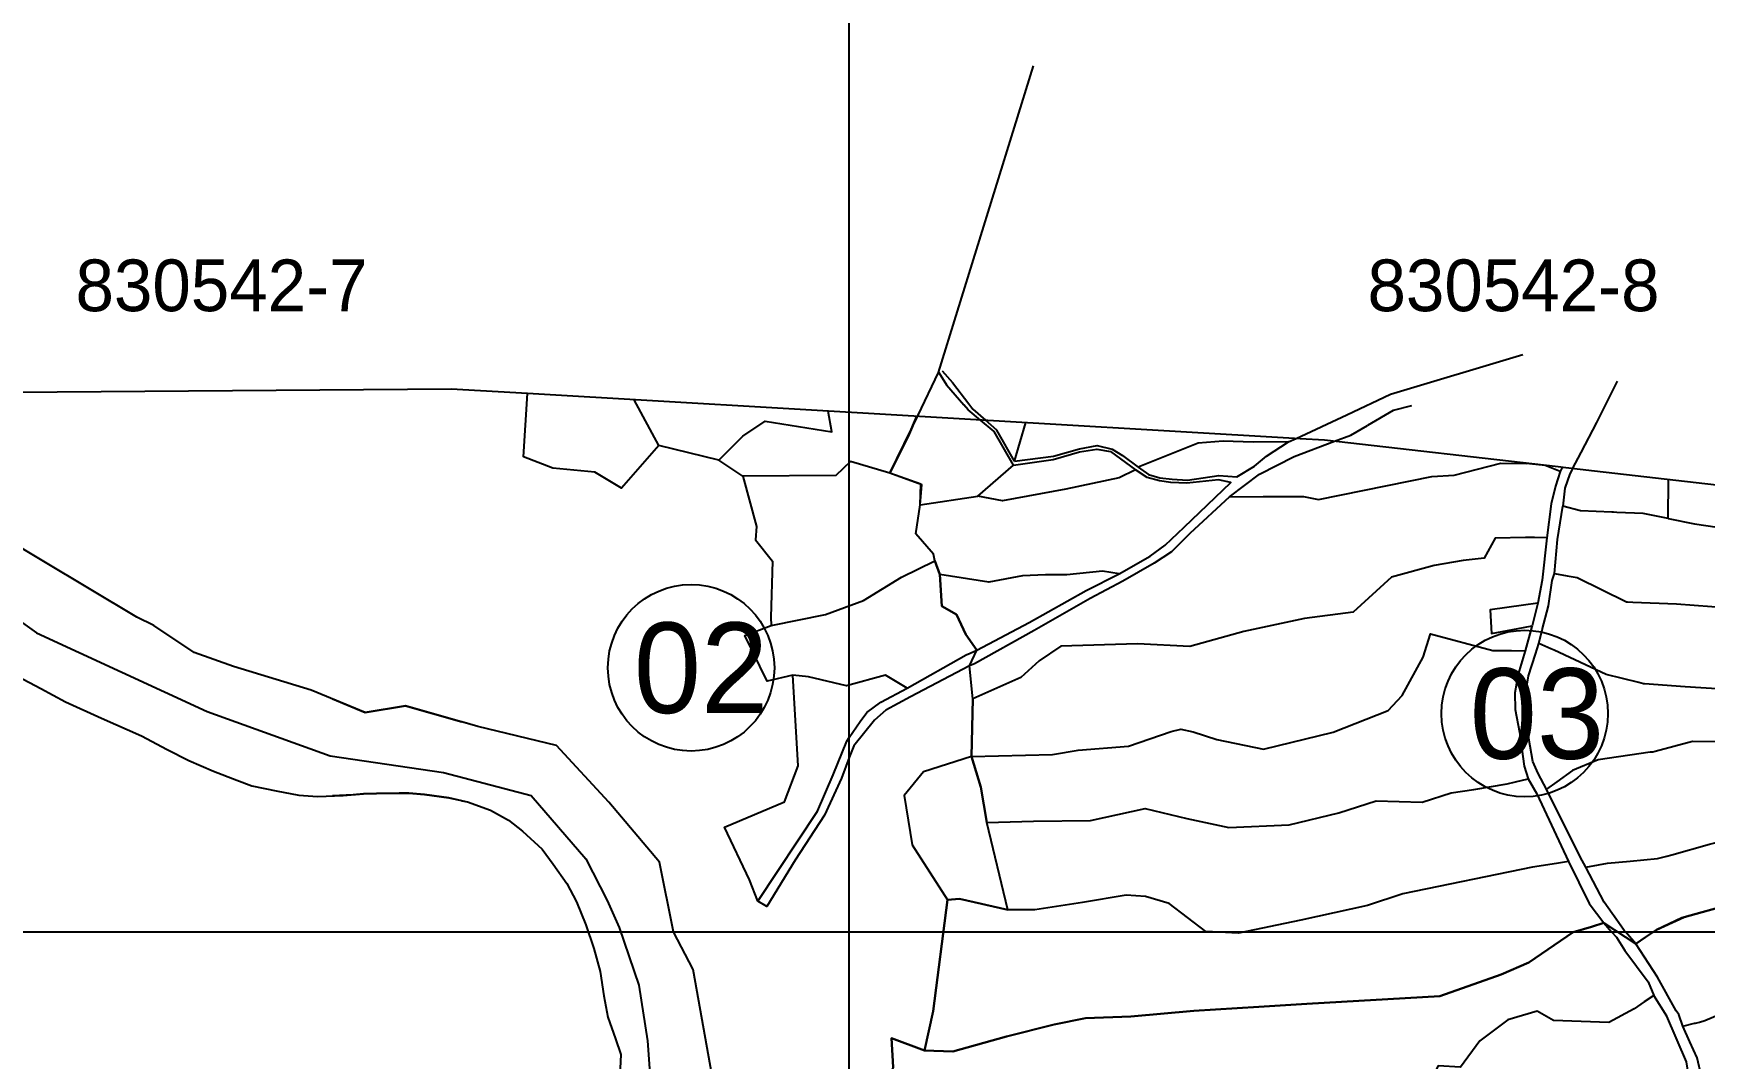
# Model space of a CAD drawing. Extents: x 541143 to 549705, y 1816513 to 1828950.
# Drawn here: x 542369 to 543662, y 1826902 to 1827695 of the extents above; entities that cross this region are included whole.
import ezdxf

# ---------------------------------------------------------------- set-up
doc = ezdxf.new("R2010")
doc.units = 0
for name, color, linetype in [('Level 23', 7, 'Continuous'), ('Level 30', 7, 'Continuous'), ('Level 32', 7, 'Continuous'), ('Level 34', 7, 'Continuous'), ('Level 40', 7, 'Continuous'), ('Level 46', 7, 'Continuous'), ('Level 54', 7, 'Continuous'), ('Level 55', 7, 'Continuous')]:
    doc.layers.add(name, color=color, linetype=linetype)

msp = doc.modelspace()

# ---------------------------------------------------------------- linework, layer by layer
at = {"layer": 'Level 23'}
for p, q in [((543578.6, 1827394), (543594.5, 1827425.9)), ((543092.6, 1827408.3), (543095.7, 1827404.2)), ((543095.7, 1827404.2), (543105.5, 1827395.6)), ((543388.3, 1827384.2), (543401.1, 1827391.7)), ((543566.4, 1827370.8), (543578.6, 1827394)), ((543340, 1827378.9), (543345.8, 1827381.6)), ((543375.5, 1827379.4), (543388.3, 1827384.2)), ((543559.8, 1827358.2), (543566.4, 1827370.8)), ((543551.7, 1827359.1), (543550.2, 1827356.1)), ((543532.9, 1827254.3), (543528.6, 1827236.7)), ((543584, 1827006.8), (543590, 1827000)), ((543584, 1827006.8), (543590, 1827000)), ((543608.7, 1826990.7), (543600.8, 1827000)), ((543608.7, 1826990.7), (543600.8, 1827000))]:
    msp.add_line(p, q, dxfattribs=at)
for points in [[(543345.8, 1827381.6), (543385.2, 1827399.9), (543418.8, 1827415.9), (543521.3, 1827446.4)], [(543069.2, 1827432.7), (543075.3, 1827423), (543088.6, 1827407.6)], [(543071.8, 1827433.8), (543080, 1827424.8), (543092.6, 1827408.3)], [(543101.5, 1827395.8), (543091.9, 1827403.7), (543088.6, 1827407.6)], [(543435.1, 1827406.9), (543421.1, 1827403.3), (543401.1, 1827391.7)], [(543127, 1827361), (543112.2, 1827387), (543101.5, 1827395.8)], [(543127.9, 1827364.1), (543114.2, 1827388), (543105.5, 1827395.6)], [(543127.9, 1827364.1), (543158, 1827367.9), (543178.1, 1827373.6), (543191.9, 1827376.1), (543203.4, 1827373.4), (543211.4, 1827368.4), (543223.6, 1827359.4)], [(543223.6, 1827359.4), (543231.7, 1827353.8), (543240.4, 1827351.1), (543249.9, 1827350.2), (543261.8, 1827349.3), (543286.1, 1827353), (543300, 1827351.9), (543313.7, 1827360.1), (543323, 1827367.8), (543340, 1827378.9)], [(543294.4, 1827336.3), (543317.4, 1827353.9), (543344.3, 1827367.7), (543375.5, 1827379.4)], [(543127, 1827361), (543157.7, 1827365.2), (543178.2, 1827371.1), (543191.6, 1827373.4), (543202.1, 1827371.4), (543221.6, 1827357.2)], [(543208.9, 1827276.9), (543232.9, 1827290.4), (543244.6, 1827299.1), (543259.3, 1827313), (543295.4, 1827347.4), (543285.8, 1827349.6), (543261.3, 1827346.9), (543249, 1827347.4), (543240, 1827348.7), (543230.6, 1827351.4), (543221.6, 1827357.2)], [(543550.2, 1827356.1), (543546.6, 1827344.6), (543543.2, 1827331.1), (543539.9, 1827304.8)], [(543294.4, 1827336.3), (543263.7, 1827308), (543249.4, 1827294), (543235.9, 1827285), (543211.7, 1827271.2), (543186.5, 1827257.8), (543143, 1827233), (543096.9, 1827207.3), (543093.1, 1827205.8)], [(543545.8, 1827277.1), (543548.3, 1827303.4), (543552.2, 1827329.1)], [(543539.9, 1827304.8), (543536.2, 1827272), (543532.9, 1827254.3)], [(543098.8, 1827217.8), (543139.2, 1827239.2), (543183.4, 1827263.9), (543208.9, 1827276.9)], [(543533.6, 1827222.9), (543536.2, 1827233.6), (543541.2, 1827252.2), (543544.1, 1827271.6), (543545.8, 1827277.1)], [(543528.6, 1827236.7), (543528.4, 1827236), (543523.1, 1827217.4)], [(543539.7, 1827110.4), (543533.1, 1827122.4), (543529.2, 1827131.7), (543526, 1827149.4), (543523.9, 1827172.6), (543523.5, 1827183.8), (543525.6, 1827198), (543531.1, 1827214.7), (543533.6, 1827222.9)], [(543044.7, 1827188.5), (543090.6, 1827214.1), (543093.5, 1827215.4), (543098.8, 1827217.8)], [(543044.7, 1827188.5), (543090.6, 1827214.1), (543093.5, 1827215.4), (543098.8, 1827217.8)], [(543523.1, 1827217.4), (543517.6, 1827199.3), (543515.1, 1827184.9), (543515.4, 1827171.9), (543518.7, 1827154.3), (543522.3, 1827128.2), (543525.5, 1827118.4)], [(543093.1, 1827205.8), (543047.4, 1827181.6), (543028.4, 1827171.5), (543019.5, 1827163.6), (543003.6, 1827143.9), (543000, 1827134.7)], [(543093.1, 1827205.8), (543047.4, 1827181.6), (543028.4, 1827171.5), (543019.5, 1827163.6), (543003.6, 1827143.9), (543000, 1827134.7)], [(543000, 1827150.3), (543008.5, 1827162.7), (543013.7, 1827169.6), (543024.3, 1827177.7), (543044.7, 1827188.5)], [(543000, 1827150.3), (543008.5, 1827162.7), (543013.7, 1827169.6), (543024.3, 1827177.7), (543044.7, 1827188.5)], [(542929.3, 1827023.7), (542975.4, 1827093.4), (542987.6, 1827121.4), (542998.1, 1827147.5), (543000, 1827150.3)], [(543000, 1827134.7), (542993.9, 1827118.8), (542980.9, 1827090.2), (542958, 1827055.4), (542936.2, 1827019.6), (542929.3, 1827023.7)], [(543525.5, 1827118.4), (543532.1, 1827106.7), (543556.6, 1827054.3)], [(543570, 1827049.9), (543565.6, 1827058), (543539.7, 1827110.4)], [(543556.6, 1827054.3), (543572.8, 1827021.9), (543584, 1827006.8)], [(543600.8, 1827000), (543599.8, 1827001.1), (543584.4, 1827022.9), (543570, 1827049.9)], [(543600.8, 1827000), (543599.8, 1827001.1), (543592.1, 1827012)], [(543590, 1827000), (543593.8, 1826995.8), (543600.3, 1826985.6)], [(543590, 1827000), (543593.8, 1826995.8), (543600.3, 1826985.6), (543618.3, 1826961.4), (543622.8, 1826950.8)], [(543645.3, 1826927), (543642, 1826935.9), (543640.1, 1826938.8), (543625.6, 1826965), (543608.7, 1826990.7)], [(543644.7, 1826826.5), (543649.8, 1826856.9), (543651.1, 1826880), (543648, 1826899.3), (543632.8, 1826934.8), (543622.8, 1826950.8)], [(543659.6, 1826888.1), (543656.2, 1826902.5), (543650.6, 1826914.9), (543645.3, 1826927)]]:
    msp.add_lwpolyline(points, dxfattribs=at)
at = {"layer": 'Level 30'}
for p, q in [((542852.5, 1827376), (542833.6, 1827411.5)), ((543127.9, 1827364.1), (543136.7, 1827393.8)), ((542899, 1827364.7), (542852.5, 1827376)), ((542917.7, 1827352.5), (542899, 1827364.7)), ((543538.5, 1827360.7), (543523.8, 1827362.3)), ((543099.6, 1827336.9), (543127, 1827361)), ((543541.1, 1827359.6), (543538.5, 1827360.7)), ((543550.2, 1827356.1), (543541.1, 1827359.6)), ((543633.8, 1827319.6), (543634.1, 1827349.7)), ((543054.8, 1827330.3), (543099.6, 1827336.9)), ((543633.8, 1827319.6), (543654.3, 1827315.5)), ((543654.3, 1827315.5), (543770, 1827298.9)), ((543539.9, 1827304.8), (543530.3, 1827304.9)), ((543545.8, 1827277.1), (543555.7, 1827275.3)), ((543532.9, 1827254.3), (543521.9, 1827252.7)), ((543602.3, 1827255.2), (543606.4, 1827255)), ((543517.7, 1827234.6), (543528.6, 1827236.7)), ((543543, 1827218.8), (543533.6, 1827222.9)), ((543512.5, 1827217.5), (543523.1, 1827217.4)), ((543095.6, 1827180.2), (543093.1, 1827205.8)), ((543095.6, 1827180.2), (543094.6, 1827135.6)), ((543515.7, 1827116), (543525.5, 1827118.4)), ((543547.6, 1827116), (543539.7, 1827110.4)), ((543122.8, 1827017), (543106.4, 1827084.4)), ((543556.6, 1827054.3), (543547.3, 1827052.8)), ((543632.7, 1827058.5), (543636.6, 1827059.6)), ((543570, 1827049.9), (543580, 1827051.8)), ((543574.6, 1827003.9), (543584, 1827006.8)), ((543584, 1827006.8), (543574.6, 1827003.9)), ((543616.3, 1826995.8), (543608.7, 1826990.7)), ((543608.7, 1826990.7), (543616.3, 1826995.8)), ((543622.8, 1826950.8), (543615.2, 1826945.7)), ((543645.3, 1826927), (543654.3, 1826929.3)), ((543654.3, 1826929.3), (543655, 1826929.4)), ((543655, 1826929.4), (543658.2, 1826930.2))]:
    msp.add_line(p, q, dxfattribs=at)
for points in [[(542852.5, 1827376), (542823.8, 1827343.2), (542803.1, 1827355.4), (542770.5, 1827358.7), (542747.9, 1827367.3), (542750.9, 1827416.3)], [(542899, 1827364.7), (542917.6, 1827383.4), (542935, 1827394.9), (542986.5, 1827386.6), (542983.6, 1827402.7)], [(543031.3, 1827354.7), (543045.6, 1827383.2), (543052.2, 1827398.7)], [(543052.2, 1827398.7), (543045.6, 1827383.2), (543031.3, 1827354.7)], [(543340, 1827378.9), (543312.5, 1827378.7), (543289.3, 1827379.4), (543270.1, 1827377.9), (543223.6, 1827359.4)], [(543031.3, 1827354.7), (543001, 1827363.8), (542989.5, 1827352.8), (542917.7, 1827352.5)], [(543294.4, 1827336.3), (543320.3, 1827336.6), (543351.7, 1827336.6), (543363.3, 1827334.4), (543450.9, 1827352.1), (543468.2, 1827353.2), (543504.2, 1827362.5), (543523.8, 1827362.3)], [(542917.7, 1827352.5), (542928.3, 1827313.5), (542927.4, 1827303.2), (542940.7, 1827286.6), (542939.3, 1827243.4), (542939.6, 1827236.9)], [(543054.8, 1827330.3), (543055.4, 1827346.1), (543031.3, 1827354.7)], [(543054.8, 1827330.3), (543055.4, 1827346.1), (543031.3, 1827354.7)], [(543221.6, 1827357.2), (543208.9, 1827351.1), (543167.7, 1827342.3), (543118.6, 1827333.3), (543099.6, 1827336.9)], [(543559.8, 1827358.2), (543557.8, 1827354.3), (543553.9, 1827343), (543552.2, 1827329.1)], [(543066.3, 1827286.9), (543065.1, 1827292), (543051.5, 1827307.8), (543054.8, 1827330.3)], [(543070.2, 1827276.4), (543066.3, 1827286.9), (543065.1, 1827292), (543051.5, 1827307.8), (543054.8, 1827330.3)], [(543590.1, 1827324.5), (543566.1, 1827325.7), (543552.2, 1827329.1)], [(543594.2, 1827324.3), (543591.5, 1827324.5), (543590.1, 1827324.5)], [(543633.8, 1827319.6), (543614.4, 1827323.4), (543594.2, 1827324.3)], [(543530.3, 1827304.9), (543523.5, 1827305), (543499.8, 1827304.5), (543491.3, 1827288.9), (543475.1, 1827287.2), (543452.8, 1827283.3), (543419.8, 1827274.4), (543390.1, 1827247.3), (543352.3, 1827242.4), (543305.5, 1827232.2), (543263.6, 1827220.6), (543223.2, 1827222.8), (543163.7, 1827220.9), (543147.1, 1827209.6), (543132.7, 1827196.6), (543095.6, 1827180.2)], [(542939.6, 1827236.9), (542981.5, 1827245.3), (543011.1, 1827256.3), (543040.4, 1827274.4), (543066.3, 1827286.9)], [(543066.3, 1827286.9), (543070.2, 1827276.4), (543071.6, 1827251.8), (543083, 1827245.3), (543090.2, 1827229.9), (543098.8, 1827217.8)], [(543208.9, 1827276.9), (543196.1, 1827278.8), (543168.4, 1827276.2), (543151.9, 1827276.1), (543134.1, 1827275.3), (543108.1, 1827270.4), (543070.2, 1827276.4)], [(543070.2, 1827276.4), (543071.6, 1827251.8), (543083, 1827245.3), (543090.2, 1827229.9), (543098.8, 1827217.8)], [(543555.7, 1827275.3), (543563.3, 1827273.9), (543601.6, 1827255.2), (543602.3, 1827255.2)], [(543521.9, 1827252.7), (543496, 1827248.9), (543497.2, 1827230.7), (543517.7, 1827234.6)], [(543606.4, 1827255), (543640.2, 1827253.7), (543708.6, 1827248.6), (543737, 1827238.3), (543774.2, 1827229.2), (543829.5, 1827228.5), (543890.9, 1827248.8), (543962.8, 1827238.8), (544014.4, 1827229.9), (544164.7, 1827224.3), (544174.4, 1827223.4), (544203.7, 1827220.1), (544253.3, 1827216.2), (544314, 1827202)], [(542956.3, 1827198.6), (542936.5, 1827193.8), (542919.1, 1827229.2), (542939.6, 1827236.9)], [(543094.6, 1827135.6), (543157.2, 1827137.1), (543177.2, 1827140.5), (543216, 1827143.5), (543249.2, 1827155), (543256.6, 1827156.7), (543266.2, 1827154.7), (543284.6, 1827148.7), (543320.6, 1827141.2), (543374.5, 1827154.5), (543417.2, 1827171.1), (543427.9, 1827182.7), (543444.1, 1827212.4), (543450, 1827230.5), (543498, 1827217.6), (543512.5, 1827217.5)], [(543611.2, 1827192.7), (543585.9, 1827198.9), (543545.5, 1827217.7), (543543, 1827218.8)], [(542929.3, 1827023.7), (542922.8, 1827040.1), (542903.5, 1827081), (542949.9, 1827100.4), (542960.4, 1827128.4), (542956.3, 1827198.6)], [(543044.7, 1827188.5), (543028.1, 1827198.6), (542997.9, 1827190.3), (542968.4, 1827197.2), (542956.3, 1827198.6)], [(543615.4, 1827191.8), (543614.7, 1827191.9), (543611.2, 1827192.7)], [(544319.8, 1827120.7), (544217.2, 1827152.4), (544165.4, 1827156.5), (544117.3, 1827160.4), (544079.8, 1827161.8), (544052.1, 1827157.4), (543970.2, 1827171), (543913.4, 1827173.9), (543816, 1827177.6), (543745.7, 1827180.8), (543707.9, 1827185.6), (543646.9, 1827189.4), (543615.4, 1827191.8)], [(544323.5, 1827078.2), (544288.6, 1827081.7), (544270.7, 1827075.9), (544251.6, 1827073.9), (544168, 1827095.4), (544111.1, 1827107.1), (544041.6, 1827115.5), (544006.1, 1827117.2), (543966, 1827118.1), (543915.6, 1827127.2), (543852.5, 1827129.7), (543802.8, 1827134.9), (543750.9, 1827135), (543701.9, 1827139.3), (543670.4, 1827146.8), (543652.6, 1827147.3), (543623.8, 1827139.5)], [(543094.6, 1827135.6), (543057.4, 1827123.8), (543042.4, 1827105.4), (543048.6, 1827067.3), (543075.9, 1827024.7)], [(543094.6, 1827135.6), (543101.9, 1827111.9), (543106.4, 1827084.4)], [(543619.8, 1827138.8), (543579.7, 1827133.1), (543559.7, 1827124.7), (543547.6, 1827116)], [(543623.8, 1827139.5), (543621.9, 1827139), (543619.8, 1827138.8)], [(543106.4, 1827084.4), (543142.5, 1827085.5), (543186.8, 1827086.1), (543229, 1827095.4), (543261.4, 1827087.7), (543293.9, 1827080.6), (543340.5, 1827082.7), (543379, 1827092), (543407.8, 1827101.4), (543443.4, 1827100.2), (543465.9, 1827107.5), (543483.5, 1827110), (543509.3, 1827114.4), (543515.7, 1827116)], [(543636.6, 1827059.6), (543665.8, 1827067.7), (543685.7, 1827072.7), (543720.6, 1827084.7), (543743.4, 1827089), (543805.1, 1827085.8), (543856.2, 1827092.3), (543946.2, 1827094.4), (543989.9, 1827095.6), (544033.4, 1827086.9), (544081.1, 1827089.3), (544132.3, 1827073.1), (544180.6, 1827061), (544222.9, 1827054.3), (544243.7, 1827051.6), (544273.8, 1827047.4), (544313.9, 1827048.4), (544326.7, 1827049.4)], [(543547.3, 1827052.8), (543528.9, 1827049.9), (543428.5, 1827029.4), (543401.1, 1827020.3), (543349.4, 1827009.1), (543301.3, 1826998.8), (543275.9, 1827000.3), (543247.6, 1827021.9), (543229.2, 1827027.4), (543214.2, 1827028.2), (543180.4, 1827022.6), (543143.6, 1827017.1), (543122.8, 1827017)], [(543580, 1827051.8), (543586.9, 1827053.1), (543604.3, 1827054.5), (543625.6, 1827056.6), (543632.7, 1827058.5)], [(543640.7, 1827009), (543646.1, 1827011.4), (543681.6, 1827021.1), (543700.2, 1827033.3), (543741, 1827042.2), (543766.6, 1827047.6), (543775.6, 1827000.2)], [(544333, 1826993.7), (544287.7, 1826993.5), (544253.7, 1826987.1), (544182.2, 1826987.4), (544115.2, 1826990.9), (544070.4, 1826995.3), (544002.4, 1827013.4), (543960.9, 1827022.5), (543941.5, 1827023.7), (543919.9, 1827034.1), (543870.1, 1827029.3), (543832.3, 1827008.1), (543775.6, 1827000.2), (543766.6, 1827047.6), (543741, 1827042.2), (543700.2, 1827033.3), (543681.6, 1827021.1), (543646.1, 1827011.4), (543644.5, 1827010.7)], [(543075.9, 1827024.7), (543065, 1826938.7), (543058.3, 1826908.2), (543080.2, 1826907.4), (543121.6, 1826919.1), (543158.6, 1826928.2), (543182.9, 1826933.1), (543217.8, 1826934.5), (543266.7, 1826938.9), (543317.1, 1826942), (543354.1, 1826944.3), (543457.2, 1826950.3), (543504.5, 1826967), (543525.9, 1826976.3), (543560.4, 1826999.6), (543574.6, 1827003.9)], [(543122.8, 1827017), (543085.4, 1827025.4), (543075.9, 1827024.7)], [(543574.6, 1827003.9), (543560.4, 1826999.6), (543525.9, 1826976.3), (543504.5, 1826967), (543457.2, 1826950.3), (543354.1, 1826944.3), (543317.1, 1826942), (543266.7, 1826938.9), (543217.8, 1826934.5), (543182.9, 1826933.1), (543158.6, 1826928.2), (543121.6, 1826919.1), (543080.2, 1826907.4), (543058.3, 1826908.2), (543032.7, 1826917.8), (543034.1, 1826895.3), (543019, 1826860.5), (543013, 1826845.9)], [(543644.5, 1827010.7), (543624.9, 1827001.6), (543616.3, 1826995.8)], [(543616.3, 1826995.8), (543624.9, 1827001.6), (543640.7, 1827009)], [(543658.2, 1826930.2), (543662.3, 1826931.3), (543678.8, 1826938.3), (543705.6, 1826987.4), (543743.5, 1826992.2), (543775.6, 1827000.2)], [(543615.2, 1826945.7), (543607.4, 1826940.5), (543588, 1826929.9), (543545.2, 1826931.4), (543532.5, 1826938.7), (543509.7, 1826932), (543488, 1826915.7), (543473.1, 1826895.2), (543455.9, 1826896.4), (543438.6, 1826862.3)]]:
    msp.add_lwpolyline(points, dxfattribs=at)
at = {"layer": 'Level 32'}
for points in [[(542898.1, 1826859), (542893.9, 1826888.7), (542879.1, 1826970.8), (542863.9, 1827000), (542853, 1827053.9), (542813.9, 1827100.2), (542773.4, 1827144.1), (542712.6, 1827158.9), (542656.6, 1827174.8), (542625.3, 1827169.7), (542583.4, 1827186.9), (542523.5, 1827205.1), (542493, 1827216.1), (542461.7, 1827237), (542448.5, 1827243.4), (542338.4, 1827309.2), (542277.8, 1827341.9), (542259.6, 1827352.5), (542225.4, 1827393.9), (542219.8, 1827416.2)], [(542356.3, 1827197.8), (542374.3, 1827188.1), (542393.4, 1827177.9), (542421.2, 1827165.2), (542452.1, 1827151.5), (542472.1, 1827141.1), (542488.8, 1827132.6), (542508, 1827124.2), (542525.9, 1827117.2), (542537.7, 1827113), (542556.5, 1827108.9), (542574, 1827105.6), (542588.5, 1827104.6), (542608.3, 1827105.5), (542623.9, 1827106.6), (542644.1, 1827107.2), (542659.1, 1827107.1), (542671.1, 1827106.3), (542690, 1827103.6), (542704.6, 1827100.5), (542722.3, 1827094), (542736.3, 1827086.3), (542747.1, 1827077.9), (542762.3, 1827064), (542770.8, 1827052.3), (542781.4, 1827037.3), (542788.8, 1827023.2), (542796.2, 1827005.3), (542802.3, 1826987.1), (542807.1, 1826969.4), (542809.9, 1826950.4), (542813.1, 1826933.9), (542819, 1826917.2), (542823.1, 1826905), (542822.5, 1826888.8)], [(542600, 1827180.1), (542625.3, 1827169.7), (542656.6, 1827174.8), (542700, 1827162.4)], [(542863.9, 1827000), (542853, 1827053.9), (542813.9, 1827100.2), (542773.4, 1827144.1), (542712.6, 1827158.9), (542700, 1827162.4)], [(542700, 1827101.4), (542690, 1827103.6), (542671.1, 1827106.3), (542659.1, 1827107.1), (542651.6, 1827107.2), (542634, 1827106.9), (542623.9, 1827106.6), (542616.1, 1827106), (542600, 1827105.1)], [(542700, 1827101.4), (542704.6, 1827100.5), (542722.3, 1827094), (542736.3, 1827086.3), (542747.1, 1827077.9), (542762.3, 1827064), (542770.8, 1827052.3), (542781.4, 1827037.3), (542788.8, 1827023.2), (542796.2, 1827005.3), (542802.3, 1826987.1), (542807.1, 1826969.4), (542809.9, 1826950.4), (542813.1, 1826933.9), (542819, 1826917.2), (542823.1, 1826905), (542822.5, 1826888.8)], [(542898.1, 1826859), (542893.9, 1826888.7), (542879.1, 1826970.8), (542863.9, 1827000)]]:
    msp.add_lwpolyline(points, dxfattribs=at)
at = {"layer": 'Level 34'}
for points in [[(543034.1, 1826895.3), (543032.7, 1826917.8), (543058.3, 1826908.2), (543065, 1826938.7), (543075.9, 1827024.7), (543085.4, 1827025.4), (543122.8, 1827017), (543106.4, 1827084.4), (543101.9, 1827111.9), (543094.6, 1827135.6), (543095.6, 1827180.2), (543093.1, 1827205.8), (543098.8, 1827217.8), (543090.2, 1827229.9), (543083, 1827245.3), (543071.6, 1827251.8), (543070.2, 1827276.4), (543066.3, 1827286.9), (543065.1, 1827292), (543051.5, 1827307.8), (543054.8, 1827330.3), (543056.1, 1827345.7), (543031.3, 1827354.7), (543053.2, 1827399.5), (543069.1, 1827432.5), (543142.7, 1827669.8)], [(543058.3, 1826908.2), (543080.2, 1826907.4), (543121.6, 1826919.1), (543158.6, 1826928.2), (543182.9, 1826933.1), (543217.8, 1826934.5), (543266.7, 1826938.9), (543317.1, 1826942), (543354.1, 1826944.3), (543457.2, 1826950.3), (543504.5, 1826967), (543525.9, 1826976.3), (543560.4, 1826999.6), (543584, 1827006.8), (543608.7, 1826990.7), (543624.9, 1827001.6), (543646.1, 1827011.4), (543681.6, 1827021.1)]]:
    msp.add_lwpolyline(points, dxfattribs=at)
for centre in [(542877.6, 1827204.2), (543522.8, 1827168.8)]:
    msp.add_circle(centre, 64.4, dxfattribs=at)
at = {"layer": 'Level 40'}
msp.add_lwpolyline([(542296.2, 1827284.3), (542370.9, 1827231.2), (542502.9, 1827170.5), (542598.2, 1827136.1), (542686, 1827123.3), (542753.7, 1827105.3), (542796, 1827056.3), (542812.7, 1827024.3), (542821.9, 1827003.3), (542837, 1826958.8), (542843.8, 1826915.6), (542850.4, 1826825.8)], dxfattribs=at)
at = {"layer": 'Level 46'}
for p, q in [((543349, 1827381.4), (542750.9, 1827416.3)), ((543554.7, 1827358.8), (543548.6, 1827359.5)), ((543576.8, 1827356.2), (543554.7, 1827358.8))]:
    msp.add_line(p, q, dxfattribs=at)
for points in [[(542750.9, 1827416.3), (542691.8, 1827419.8), (542217.4, 1827416.1)], [(543548.6, 1827359.5), (543367.9, 1827380.3), (543349, 1827381.4)], [(544646, 1826440.3), (544404.6, 1826411.5), (544369.8, 1826688.8), (544351.2, 1826831.4), (544321.8, 1827092.8), (544310.4, 1827251.9), (543797.2, 1827330.9), (543576.8, 1827356.2)]]:
    msp.add_lwpolyline(points, dxfattribs=at)
at = {"layer": 'Level 54'}
for p, q in [((543000, 1822000), (543000, 1828000)), ((542000, 1827000), (546000, 1827000))]:
    msp.add_line(p, q, dxfattribs=at)

# ---------------------------------------------------------------- texts
at = {"layer": 'Level 34'}
for s, p in [('02', (542833.2, 1827169.2)), ('03', (543480.2, 1827133.8))]:
    msp.add_text(s, height=70, dxfattribs=at).set_placement(p)
at = {"layer": 'Level 55'}
for s, p in [('830542-7', (542401.1, 1827480)), ('830542-8', (543401.1, 1827480))]:
    msp.add_text(s, height=40, dxfattribs=at).set_placement(p)

doc.saveas('drawing.dxf')
